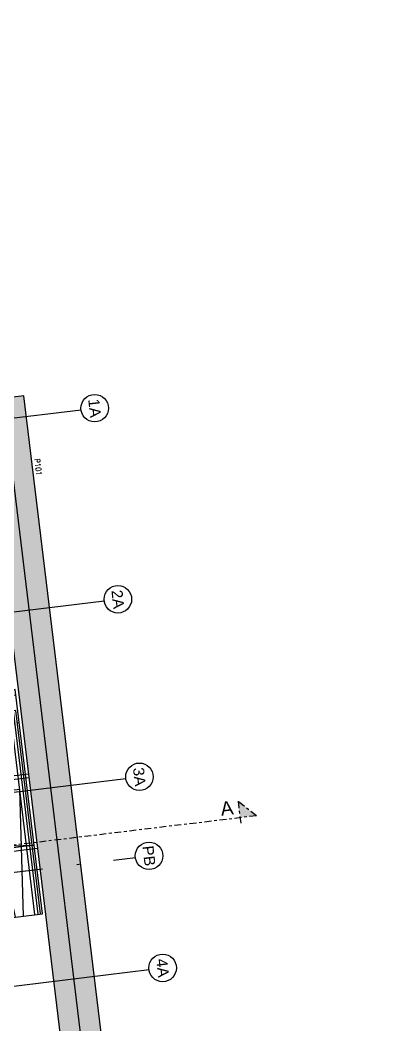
# Model space of a CAD drawing. Header units: millimetres. Extents: x 400382 to 401500, y 4543975 to 4544133.
# Drawn here: x 400476.99 to 400490.07, y 4544077.03 to 4544113.55 of the extents above; entities that cross this region are included whole.
import ezdxf
from ezdxf.enums import TextEntityAlignment as Align

# ---------------------------------------------------------------- set-up
doc = ezdxf.new("R2010")
doc.units = ezdxf.units.MM
for name, pattern in [('ACAD_ISO05W100', [33, 24, -3, 0, -3, 0, -3]), ('AKS', [3, 2.5, -0.25, 0, -0.25]), ('CENTER', [2, 1.25, -0.25, 0.25, -0.25]), ('CONTINU', [0]), ('DASHDOT2', [0.5, 0.25, -0.125, 0, -0.125]), ('HIDDEN2', [4.7625, 3.175, -1.5875])]:
    doc.linetypes.add(name, pattern=pattern)
for name, color, linetype in [('aks prota', 2, 'AKS'), ('boşluk prota', 2, 'Continuous'), ('boşluk taraması prota', 252, 'Continuous'), ('caks prota', 4, 'Continuous'), ('iderzi_PROTA', 3, 'Continuous'), ('kesit tarama prota', 252, 'Continuous'), ('kiriş prota', 6, 'Continuous'), ('kolon tarama prota', 252, 'Continuous'), ('perde prota', 1, 'Continuous'), ('PRT-AL-TUNEL_EKSENI', 14, 'DASHDOT2'), ('skesit prota', 7, 'Continuous'), ('st_s_ölçü', 4, 'Continuous'), ('taks prota', 7, 'Continuous'), ('tkesit prota', 7, 'Continuous'), ('tperde prota', 6, 'Continuous')]:
    doc.layers.add(name, color=color, linetype=linetype)
doc.styles.add('Arial', font='Arial.ttf')
doc.styles.add('TAKS', font='Arial Unicode.ttf')
doc.styles.add('tkolon', font='romanstw.shx')

# ---------------------------------------------------------------- blocks, each defined once
blk = doc.blocks.new('yürüyen mer 2')
at = {"color": 253}
blk.add_lwpolyline([(52651, 3429.1), (52651, 3599.1)], dxfattribs=at)
at = {"layer": 'st_s_ölçü', "color": 252, "ltscale": 0.1}
blk.add_line((53451.2, 3599.1), (53451.2, 3429.1), dxfattribs=at)
for points in [[(52651, 3599.1), (53472.2, 3599.1), (53472.2, 3429.1), (52651, 3429.1)], [(52651, 3591.6), (53396.5, 3591.6), (53396.5, 3581.8), (52651, 3581.8)], [(52651, 3571.6), (53349.5, 3571.6), (53349.5, 3581.8)], [(53349.5, 3599.1), (53349.5, 3591.6)], [(52651, 3529.1), (53109.3, 3571.6), (53109.3, 3456.6), (52651, 3499.1)], [(52651, 3456.6), (53349.5, 3456.6), (53349.5, 3446.3)], [(52651, 3436.6), (53396.5, 3436.6), (53396.5, 3446.3), (52651, 3446.3)], [(53349.5, 3429.1), (53349.5, 3436.6)]]:
    blk.add_lwpolyline(points, dxfattribs=at)

msp = doc.modelspace()

# ---------------------------------------------------------------- hatches: boundary and pattern name
at = {"layer": 'boşluk taraması prota', "ltscale": 2}
h = msp.add_hatch(dxfattribs=at)
h.set_pattern_fill('ANSI31', color=256, scale=0.03, angle=-47.076, style=0)
h.set_pattern_definition([(357.923994, (399687.36024, 4544268.005635), (0.003450452, 0.095187483), [])])
h.paths.add_polyline_path([(400472.236, 4544083.405), (400477.501, 4544083.558), (400471.846, 4544082.848), (400471.555, 4544085.227)])
at = {"layer": 'kesit tarama prota'}
h = msp.add_hatch(color=256, dxfattribs=at)
h.dxf.hatch_style = 1
h.paths.add_polyline_path([(400484.916, 4544085.154), (400485.584, 4544084.631), (400484.988, 4544084.559)])
at = {"layer": 'kolon tarama prota'}
h = msp.add_hatch(color=256, dxfattribs=at)
h.dxf.hatch_style = 1
h.paths.add_polyline_path([(400485.118, 4544034.122), (400477.132, 4544099.89), (400434.743, 4544094.743), (400434.924, 4544093.254), (400475.823, 4544098.22), (400483.38, 4544035.99)])

# ---------------------------------------------------------------- linework, layer by layer
at = {"layer": 'aks prota', "ltscale": 10}
for p, q in [((400490.074, 4543987.091), (400475.978, 4544103.171)), ((400432.848, 4544093.757), (400479.207, 4544099.387)), ((400432.848, 4544093.757), (400479.207, 4544099.387)), ((400433.692, 4544086.808), (400480.051, 4544092.438)), ((400433.692, 4544086.808), (400480.051, 4544092.438)), ((400434.475, 4544080.356), (400480.835, 4544085.985)), ((400434.475, 4544080.356), (400480.835, 4544085.985)), ((400435.319, 4544073.407), (400481.679, 4544079.036)), ((400435.319, 4544073.407), (400481.679, 4544079.036))]:
    msp.add_line(p, q, dxfattribs=at)
at = {"layer": 'boşluk prota', "ltscale": 0.05}
msp.add_lwpolyline([(400472.236, 4544083.405), (400477.501, 4544083.558), (400471.846, 4544082.848), (400471.555, 4544085.227)], close=True, dxfattribs=at)
at = {"layer": 'caks prota', "ltscale": 0.05}
for centre in [(400479.704, 4544099.447), (400479.704, 4544099.447), (400480.548, 4544092.498), (400480.548, 4544092.498), (400481.331, 4544086.046), (400481.331, 4544086.046), (400481.68, 4544083.172), (400481.68, 4544083.172), (400482.175, 4544079.097), (400482.175, 4544079.097)]:
    msp.add_circle(centre, 0.5, dxfattribs=at)
at = {"layer": 'iderzi_PROTA', "linetype": 'ACAD_ISO05W100', "lineweight": 30, "ltscale": 2}
msp.add_lwpolyline([(400476.733, 4544090.725), (400470.281, 4544089.942), (400471.257, 4544081.907), (400477.709, 4544082.691)], dxfattribs=at)
at = {"layer": 'kiriş prota'}
msp.add_line((400471.76, 4544082.737), (400477.617, 4544083.448), dxfattribs=at)
at = {"layer": 'kiriş prota', "linetype": 'HIDDEN2'}
for points in [[(400471.431, 4544085.448), (400477.288, 4544086.159)], [(400471.76, 4544082.737), (400471.852, 4544081.98), (400477.709, 4544082.691)]]:
    msp.add_lwpolyline(points, dxfattribs=at)
at = {"layer": 'kiriş prota'}
msp.add_lwpolyline([(400470.852, 4544085.243), (400477.304, 4544086.026)], dxfattribs=at)
at = {"layer": 'perde prota'}
msp.add_lwpolyline([(400485.118, 4544034.122), (400477.132, 4544099.89), (400434.744, 4544094.743), (400434.925, 4544093.254), (400475.823, 4544098.22), (400483.38, 4544035.99)], close=True, dxfattribs=at)
at = {"layer": 'PRT-AL-TUNEL_EKSENI', "ltscale": 10}
msp.add_line((400434.824, 4544077.483), (400481.184, 4544083.113), dxfattribs=at)
at = {"layer": 'skesit prota', "linetype": 'CENTER', "ltscale": 0.2}
for p, q in [((400484.916, 4544085.154), (400485.024, 4544084.261)), ((400485.584, 4544084.631), (400484.916, 4544085.154))]:
    msp.add_line(p, q, dxfattribs=at)
msp.add_lwpolyline([(400485.584, 4544084.631), (400436.728, 4544078.698), (400404.31, 4544113.554)], dxfattribs=at)

# ---------------------------------------------------------------- block references
at = {"layer": 'st_s_ölçü', "linetype": 'CONTINU', "xscale": -0.009999999999999997, "yscale": 0.01, "zscale": 0.01, "rotation": 276.9239939574479}
msp.add_blockref('yürüyen mer 2', (400505.55, 4543554.059), dxfattribs=at)

# ---------------------------------------------------------------- texts
at = {"layer": 'taks prota', "style": 'TAKS'}
for s, p in [('1A', (400479.704, 4544099.447)), ('1A', (400479.704, 4544099.447)), ('2A', (400480.548, 4544092.498)), ('2A', (400480.548, 4544092.498)), ('3A', (400481.331, 4544086.046)), ('3A', (400481.331, 4544086.046)), ('PB', (400481.68, 4544083.172)), ('PB', (400481.68, 4544083.172)), ('4A', (400482.175, 4544079.097)), ('4A', (400482.175, 4544079.097))]:
    msp.add_text(s, height=0.4, rotation=276.4292, dxfattribs=at).set_placement(p, align=Align.MIDDLE_CENTER)
at = {"layer": 'tkesit prota', "style": 'Arial'}
msp.add_text('A', height=0.5, rotation=6.924, dxfattribs=at).set_placement((400484.309, 4544084.627))
at = {"layer": 'tperde prota', "style": 'tkolon', "width": 0.8}
msp.add_text('P101', height=0.2, rotation=277.3933, dxfattribs=at).set_placement((400477.61, 4544097.611), align=Align.MIDDLE_LEFT)

doc.saveas('drawing.dxf')
